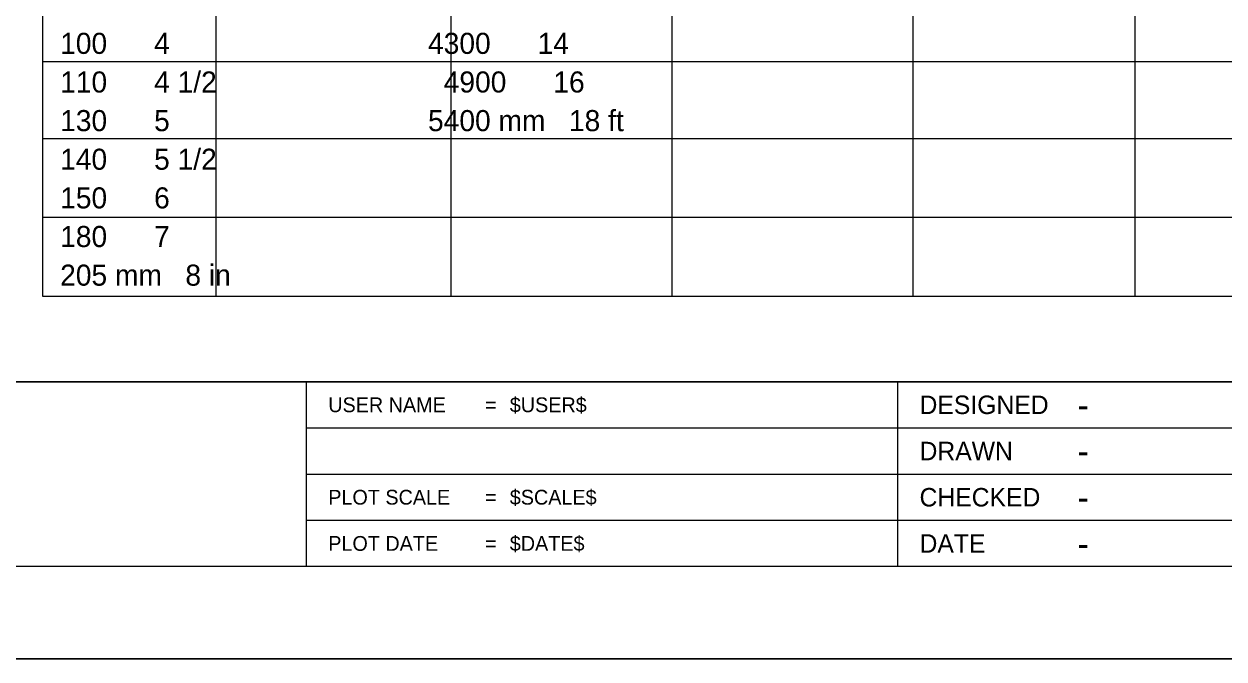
# Model space of a CAD drawing. Extents: x 581737 to 582417, y 498669 to 499109.
# Drawn here: x 581805.6 to 581935.5, y 498668.8 to 498737.5 of the extents above; entities that cross this region are included whole.
import ezdxf

# ---------------------------------------------------------------- set-up
doc = ezdxf.new("R2010")
doc.units = 0
for name, color, linetype in [('Design_PR_Roadway Notes', 7, 'Continuous'), ('Sheets_50 Reference Boundary', 7, 'Continuous'), ('Sheets_General Details', 7, 'Continuous'), ('Sheets_Printer Plotting Border', 7, 'Continuous')]:
    doc.layers.add(name, color=color, linetype=linetype)

msp = doc.modelspace()

# ---------------------------------------------------------------- linework, layer by layer
at = {"layer": 'Design_PR_Roadway Notes'}
for p, q in [((581807.62, 498791.82), (581807.62, 498708.11)), ((581851.81, 498791.82), (581851.81, 498708.11)), ((581901.82, 498791.82), (581901.82, 498708.11)), ((581826.44, 498708.11), (581826.44, 498783.49)), ((581875.79, 498708.11), (581875.79, 498783.49)), ((581925.87, 498783.49), (581925.87, 498708.11)), ((581807.62, 498733.5), (582140.4, 498733.5)), ((581807.62, 498725.17), (582140.4, 498725.17)), ((581807.62, 498716.64), (582140.4, 498716.64)), ((581807.62, 498708.11), (582140.4, 498708.11))]:
    msp.add_line(p, q, dxfattribs=at)
at = {"layer": 'Sheets_50 Reference Boundary'}
msp.add_lwpolyline([(581776.68, 499098.83), (582406.68, 499098.83), (582406.68, 498698.84), (581776.68, 498698.84)], close=True, dxfattribs=at)
at = {"layer": 'Sheets_General Details'}
for p, q in [((581776.68, 498698.84), (582406.68, 498698.84)), ((581836.16, 498698.84), (581836.16, 498678.84)), ((581900.16, 498698.84), (581900.16, 498678.84)), ((581836.16, 498693.84), (582020.16, 498693.84)), ((581836.16, 498688.84), (582020.16, 498688.84)), ((581836.16, 498683.84), (582020.16, 498683.84)), ((582416.68, 498668.84), (581736.68, 498668.84))]:
    msp.add_line(p, q, dxfattribs=at)
msp.add_lwpolyline([(581776.68, 499098.84), (582406.68, 499098.84), (582406.68, 498678.84), (581776.68, 498678.84)], close=True, dxfattribs=at)
at = {"layer": 'Sheets_Printer Plotting Border'}
msp.add_lwpolyline([(581736.68, 498668.84), (582416.68, 498668.84), (582416.68, 499108.84), (581736.68, 499108.84)], close=True, dxfattribs=at)

# ---------------------------------------------------------------- texts
at = {"layer": 'Design_PR_Roadway Notes'}
for s, p in [('100      4                                 4300      14', (581809.54, 498734.31)), ('110      4 1/2                             4900      16', (581809.54, 498730.13)), ('130      5                                 5400 mm   18 ft', (581809.54, 498725.95)), ('140      5 1/2 ', (581809.54, 498721.77)), ('150      6', (581809.54, 498717.59)), ('180      7', (581809.54, 498713.41)), ('205 mm   8 in', (581809.54, 498709.23))]:
    msp.add_text(s, height=2.28, dxfattribs=at).set_placement(p)
at = {"layer": 'Sheets_General Details'}
for s, p in [('USER NAME', (581838.56, 498695.54)), ('=', (581855.52, 498695.54)), ('$USER$', (581858.21, 498695.54)), ('PLOT SCALE', (581838.56, 498685.54)), ('$SCALE$', (581858.21, 498685.54)), ('=', (581855.52, 498685.54)), ('PLOT DATE', (581838.56, 498680.54)), ('$DATE$', (581858.21, 498680.54)), ('=', (581855.52, 498680.54))]:
    msp.add_text(s, height=1.6, rotation=360, dxfattribs=at).set_placement(p)
for s, height, p in [('DESIGNED', 2, (581902.56, 498695.34)), ('-', 2.8, (581919.64, 498694.94)), ('DRAWN', 2, (581902.56, 498690.34)), ('-', 2.8, (581919.64, 498689.94)), ('CHECKED', 2, (581902.56, 498685.34)), ('-', 2.8, (581919.64, 498684.94)), ('DATE', 2, (581902.56, 498680.34)), ('-', 2.8, (581919.64, 498679.94))]:
    msp.add_text(s, height=height, dxfattribs=at).set_placement(p)

doc.saveas('drawing.dxf')
